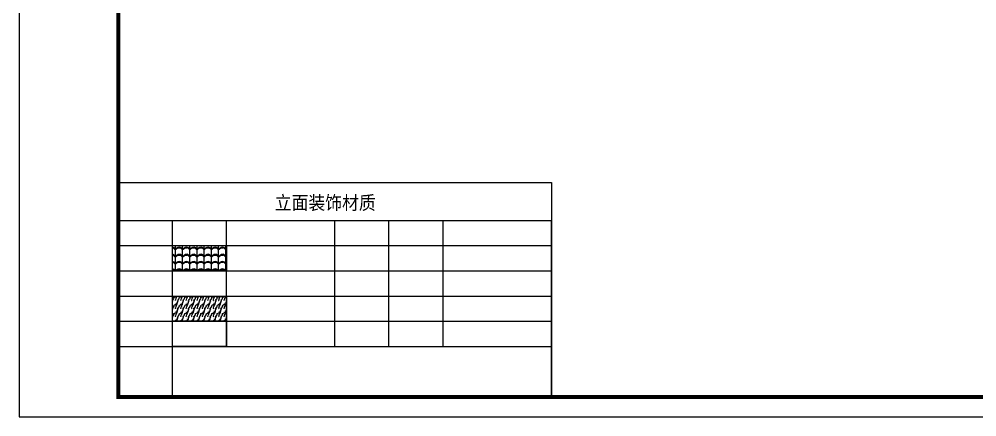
# Model space of a CAD drawing. Extents: x 44111 to 90315, y 4379 to 151689.
# Drawn here: x 44111 to 70654, y 119019 to 130052 of the extents above; entities that cross this region are included whole.
import ezdxf

# ---------------------------------------------------------------- set-up
doc = ezdxf.new("R2010")
doc.units = 0
doc.header["$LTSCALE"] = 1000
doc.header["$MEASUREMENT"] = 0
for name, color, linetype in [('A-PUB_TEXT', 7, 'Continuous'), ('A-TEXT-DESC', 4, 'Continuous'), ('J-LM-外墙材料分色', 249, 'Continuous'), ('PUB_TAB', 7, 'Continuous'), ('PUB_TITLE', 4, 'Continuous'), ('图框固定块', 3, 'Continuous'), ('立面填充', 252, 'Continuous')]:
    doc.layers.add(name, color=color, linetype=linetype)
doc.styles.add('宋体', font='')
doc.styles.get('宋体').set_extended_font_data('SimSun')

msp = doc.modelspace()

# ---------------------------------------------------------------- hatches: boundary and pattern name
at = {"layer": 'J-LM-外墙材料分色'}
h = msp.add_hatch(dxfattribs=at)
h.set_pattern_fill('大理石', color=159, scale=50)
h.set_pattern_definition([(41.9872125, (-973435.173, -2840314.182), (299.9999956, 225.00000492), [4.804866, -1004.216925]), (68.1985905, (-973506.6, -2840321.682), (149.9999999, 450.0000002), [17.309459, -1194.35262]), (60.9453959, (-973510.173, -2840330.253), (149.99998994, 225.00000639), [7.354022, -1536.99045]), (90, (-973506.6, -2840323.82), (150, -9e-15), [2.142857, -222.85713]), (71.565051, (-973436.6, -2840318.47), (3e-07, 225.0000005), [4.51754, -469.824105]), (171.469234, (-973436.601, -2840318.468), (-149.99999951, 1.39e-06), [7.222767, -1509.5583]), (79.2157021, (-973446.601, -2840332.396), (150.00000075, 900.00000042), [15.269685, -1588.04715]), (62.1329961, (-973559.4585, -2840263.825), (599.999992709, 1125.0000044), [35.147284, -7345.78245]), (0, (-973557.3, -2840230.84), (0, 225), [0, -150]), (64.9831065, (-973460.173, -2840189.896), (300.00000076, 674.999999545), [23.647065, -2459.2947]), (81.4391104, (-973402.3156, -2840278.825), (299.9999994835, 2024.9999872306), [33.588522, -7020.0009]), (82.8749836, (-973485.173, -2840258.468), (149.999990988, 1125.000001127), [17.276266, -3610.7397]), (76.75948, (-973500.173, -2840305.611), (150.000001458, 674.99999948), [37.42339, -3892.0326]), (0, (-973523.56, -2840305.5), (0, 225), [0, -150]), (0, (-973521.15, -2840307.9), (0, 225), [0, -150]), (0, (-973504.28, -2840295.87), (0, 225), [0, -150]), (0, (-973509.1, -2840269.37), (0, 225), [0, -150]), (59.0362434, (-973491.601, -2840269.182), (149.99998805, 225.00000645), [12.494896, -2611.4334]), (0, (-973485.19, -2840258.88), (0, 225), [0, -150]), (0, (-973504.28, -2840266.96), (0, 225), [0, -150]), (0, (-973497.04, -2840252.51), (0, 225), [0, -150]), (0, (-973504.28, -2840274.2), (0, 225), [0, -150]), (50.1944289, (-973417.316, -2840289.54), (150.0000001, 225.0000001), [5.57875, -1165.9587]), (90, (-973417.32, -2840295.97), (150, -9e-15), [6.428571, -218.57142]), (43.6677801, (-973425.173, -2840303.468), (450.00000034, 449.99999912), [10.862076, -2270.1738]), (90, (-973425.17, -2840305.61), (150, -9e-15), [2.142857, -222.85713]), (39.805571, (-973431.601, -2840310.968), (299.99999284, 225.00000885), [8.368125, -1748.93805]), (0, (-973453.66, -2840295.87), (0, 225), [0, -150]), (0, (-973416.99, -2840289.07), (0, 225), [0, -150]), (0, (-973416.99, -2840289.07), (0, 225), [0, -150]), (29.3577535, (-973413.744, -2840285.253), (449.99999909, 225.00000133), [13.112542, -1363.704435]), (0, (-973417.5, -2840274.2), (0, 225), [0, -150]), (146.309932, (-973460.173, -2840189.896), (-300.00000184, 224.99999611), [15.452362, -1607.0457]), (8.13010235, (-973476.601, -2840219.896), (1499.99998944, 224.999998665), [15.152287, -3166.8282]), (47.8624052, (-973510.173, -2840224.182), (600.000000265, 674.999999374), [20.228289, -4227.71235]), (14.6208739, (-973543.03, -2840232.753), (899.99999752, 225.000009386), [33.956755, -3531.5025]), (0, (-973530.79, -2840218.8), (0, 225), [0, -150]), (18.4349488, (-973483.03, -2840241.325), (600.00000006, 224.99999927), [6.77631, -1416.248625]), (16.6992442, (-973476.6, -2840239.18), (149.999997, 1.24e-05), [3.72868, -779.294295]), (101.093723, (-973473.03, -2840238.111), (-300.000002622, 1574.99998526), [18.561123, -3879.2748]), (0, (-973492.22, -2840228.43), (0, 225), [0, -150]), (0, (-973476.68, -2840219.47), (0, 225), [0, -150]), (0, (-973497.04, -2840245.29), (0, 225), [0, -150]), (0, (-973516.33, -2840197.12), (0, 225), [0, -150]), (0, (-973523.56, -2840206.75), (0, 225), [0, -150]), (44.1449026, (-973485.173, -2840193.111), (450.00000077, 449.999999984), [16.92194, -3536.6853]), (54.5829447, (-973496.601, -2840209.182), (150.00000042, 224.999999113), [19.720626, -4121.6106]), (0, (-973484.97, -2840192.96), (0, 225), [0, -150]), (0, (-973506.69, -2840204.34), (0, 225), [0, -150]), (0, (-973484.97, -2840192.96), (0, 225), [0, -150]), (0, (-973496.58, -2840209.53), (0, 225), [0, -150]), (75.0685828, (-973461.6, -2840217.753), (150, 675.0000002), [5.544348, -1158.76875]), (90, (-973460.17, -2840212.4), (150, -9e-15), [22.5, -202.5]), (50.1944289, (-973433.744, -2840118.11), (150.0000001, 225.0000001), [5.57875, -1165.9587]), (0, (-973475.35, -2840165.8), (0, 225), [0, -150]), (0, (-973470.53, -2840168.21), (0, 225), [0, -150]), (0, (-973489.81, -2840163.4), (0, 225), [0, -150]), (0, (-973465.71, -2840136.9), (0, 225), [0, -150]), (53.1301023, (-973450.173, -2840150.253), (150.00000021, 224.99999986), [10.714286, -2239.28565]), (90, (-973450.17, -2840168.47), (150, -9e-15), [18.214285, -206.78571]), (0, (-973450.15, -2840168.1), (0, 225), [0, -150]), (23.1985905, (-973438.744, -2840120.253), (450.0000003, 225.0000001), [5.439838, -1136.926125]), (66.037511, (-973440.173, -2840123.47), (150, 449.9999997), [3.517449, -735.14688]), (66.037511, (-973441.6, -2840126.68), (150, 449.9999997), [3.517449, -735.14688]), (81.8698976, (-973443.744, -2840141.682), (150.00000065, 1125.000000114), [15.152287, -3166.8282]), (90, (-973430.17, -2840113.82), (150, -9e-15), [5.357144, -219.642855]), (0, (-973446.65, -2840106.32), (0, 225), [0, -150])])
h.paths.add_polyline_path([(48361, 122369), (49861, 122369), (49861, 121669), (48361, 121669)])
at = {"layer": '立面填充'}
h = msp.add_hatch(dxfattribs=at)
h.set_pattern_fill('西班牙屋面', color=157, scale=100)
h.set_pattern_definition([(0, (-973580.17, -2840331.32), (0, 200), [40, -160]), (0, (-973480.17, -2840291.32), (0, 200), [40, -160]), (0, (-973480.17, -2840271.32), (0, 200), [40, -160]), (90, (-973560.17, -2840331.32), (-200, 1e-14), [200]), (45, (-973560.17, -2840331.32), (0, 200.0000053), [56.56854, -226.274172]), (45, (-973540.17, -2840331.32), (0, 200.0000053), [28.28428, -254.558432]), (135, (-973560.17, -2840331.32), (-200.0000053, 0), [56.56854, -226.274172]), (135, (-973380.17, -2840331.32), (-200.0000053, 0), [28.28428, -254.558432]), (26.5650512, (-973520.17, -2840311.325), (200, 2e-07), [44.72, -402.493595]), (153.4349488, (-973600.17, -2840311.325), (-200, 2e-07), [44.72, -402.493595]), (26.5650512, (-973520.17, -2840291.325), (200, 2e-07), [44.72, -402.493595]), (153.4349488, (-973600.17, -2840291.325), (-200, 2e-07), [44.72, -402.493595])])
h.paths.add_polyline_path([(48361, 123769), (49861, 123769), (49861, 123069), (48361, 123069)])

# ---------------------------------------------------------------- linework, layer by layer
at = {"linetype": 'ByBlock'}
msp.add_lwpolyline([(46861, 125519), (58861, 125519), (58861, 119569), (46861, 119569)], close=True, dxfattribs=at)
at = {"layer": 'A-PUB_TEXT', "linetype": 'ByBlock'}
msp.add_line((58861, 119569), (58861, 124469), dxfattribs=at)
at = {"layer": 'J-LM-外墙材料分色'}
for points in [[(48361, 123769), (49861, 123769), (49861, 123069), (48361, 123069)], [(48361, 123769), (49861, 123769), (49861, 123069), (48361, 123069)], [(48361, 122369), (49861, 122369), (49861, 121669), (48361, 121669)], [(48361, 121669), (49861, 121669), (49861, 120969), (48361, 120969)]]:
    msp.add_lwpolyline(points, close=True, dxfattribs=at)
at = {"layer": 'PUB_TAB'}
for p, q in [((46861, 124469), (58861, 124469)), ((48361, 119569), (48361, 124469)), ((49861, 120969), (49861, 124469)), ((52861, 120969), (52861, 124469)), ((54361, 120969), (54361, 124469)), ((55861, 120969), (55861, 124469)), ((46861, 123769), (58861, 123769)), ((46861, 123069), (58861, 123069)), ((46861, 122369), (58861, 122369)), ((46861, 121669), (58861, 121669)), ((46861, 120969), (58861, 120969))]:
    msp.add_line(p, q, dxfattribs=at)
at = {"layer": 'PUB_TITLE'}
msp.add_lwpolyline([(44111, 119019), (90315, 119019), (90315, 151689), (44111, 151689)], close=True, dxfattribs=at)
msp.add_lwpolyline([(44111, 119019), (90315, 119019), (90315, 151689), (44111, 151689)], close=True, dxfattribs=at)
at = {"layer": 'PUB_TITLE', "const_width": 110}
msp.add_lwpolyline([(46861, 119569), (89761, 119569), (89761, 151139), (46861, 151139)], close=True, dxfattribs=at)
at = {"layer": '图框固定块'}
msp.add_lwpolyline([(44111, 119019), (90315, 119019), (90315, 151689), (44111, 151689)], close=True, dxfattribs=at)

# ---------------------------------------------------------------- texts
at = {"layer": 'A-TEXT-DESC', "linetype": 'Continuous', "style": '宋体', "width": 0.9}
msp.add_text('立面装饰材质', height=379.7, dxfattribs=at).set_placement((51196, 124769))

doc.saveas('drawing.dxf')
